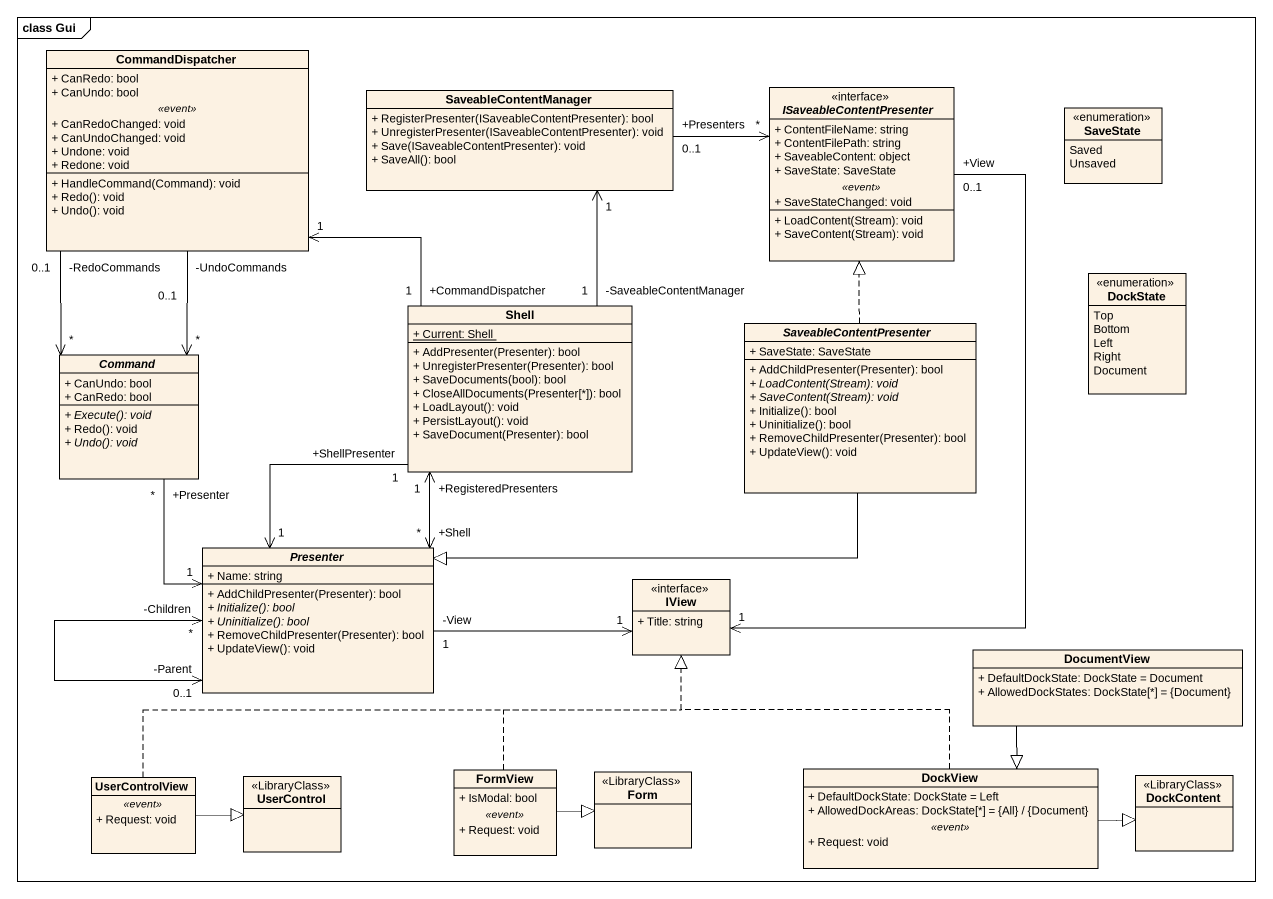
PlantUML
@startuml
mainframe class Gui
hide circle
hide empty members
skinparam classAttributeIconSize 0
class CommandDispatcher {
  + CanRedo: bool
  + CanUndo: bool
  .. <<event>> ..
  + CanRedoChanged: void
  + CanUndoChanged: void
  + Undone: void
  + Redone: void
  --
  + HandleCommand(Command): void
  + Redo(): void
  + Undo(): void
}
class SaveableContentManager {
  + RegisterPresenter(ISaveableContentPresenter): bool
  + UnregisterPresenter(ISaveableContentPresenter): void
  + Save(ISaveableContentPresenter): void
  + SaveAll(): bool
}
interface ISaveableContentPresenter <<interface>> {
  + ContentFileName: string
  + ContentFilePath: string
  + SaveableContent: object
  + SaveState: SaveState
  .. <<event>> ..
  + SaveStateChanged: void
  --
  + LoadContent(Stream): void
  + SaveContent(Stream): void
}
enum SaveState {
  Saved
  Unsaved
}
enum DockState {
  Top
  Bottom
  Left
  Right
  Document
}
class Shell {
  {static} + Current: Shell
  + AddPresenter(Presenter): bool
  + UnregisterPresenter(Presenter): bool
  + SaveDocuments(bool): bool
  + CloseAllDocuments(Presenter[*]): bool
  + LoadLayout(): void
  + PersistLayout(): void
  + SaveDocument(Presenter): bool
}
abstract class SaveableContentPresenter {
  + SaveState: SaveState
  + AddChildPresenter(Presenter): bool
  {abstract} + LoadContent(Stream): void
  {abstract} + SaveContent(Stream): void
  + Initialize(): bool
  + Uninitialize(): bool
  + RemoveChildPresenter(Presenter): bool
  + UpdateView(): void
}
abstract class Command {
  + CanUndo: bool
  + CanRedo: bool
  {abstract} + Execute(): void
  + Redo(): void
  {abstract} + Undo(): void
}
abstract class Presenter {
  + Name: string
  + AddChildPresenter(Presenter): bool
  {abstract} + Initialize(): bool
  {abstract} + Uninitialize(): bool
  + RemoveChildPresenter(Presenter): bool
  + UpdateView(): void
}
class IView <<interface>> {
  + Title: string
}
class DocumentView {
  + DefaultDockState: DockState = Document
  + AllowedDockStates: DockState[*] = {Document}
}
class UserControl <<LibraryClass>>
class FormView {
  + IsModal: bool
  .. <<event>> ..
  + Request: void
}
class Form <<LibraryClass>>
class DockView {
  + DefaultDockState: DockState = Left
  + AllowedDockAreas: DockState[*] = {All} / {Document}
  .. <<event>> ..
  + Request: void
}
class DockContent <<LibraryClass>>
class UserControlView {
  .. <<event>> ..
  + Request: void
}
CommandDispatcher "1" <-- "+CommandDispatcher\n1" Shell
CommandDispatcher "-RedoCommands\n0..1" --> "*" Command
CommandDispatcher "-UndoCommands\n0..1" --> "*" Command
SaveableContentManager "+Presenters\n0..1" -right-> "*" ISaveableContentPresenter
ISaveableContentPresenter "+View\n0..1" --> "1" IView
Shell "-SaveableContentManager\n1" -up-> "1" SaveableContentManager
Shell "+ShellPresenter\n1" --> "1" Presenter
SaveableContentPresenter .up.|> ISaveableContentPresenter
SaveableContentPresenter -left-|> Presenter
Command "+Presenter\n*" --> "1" Presenter
Presenter "+Shell\n*" <-up-> "+RegisteredPresenters\n1" Shell
Presenter "-Children\n*" <--> "-Parent\n0..1" Presenter
IView "1" <-left- "-View\n1" Presenter
DocumentView --|> DockView
FormView .up.|> IView
FormView -right-|> Form
DockView .up.|> IView
DockView -right-|> DockContent
UserControlView .right.|> IView
UserControlView -right-|> UserControl
@enduml
